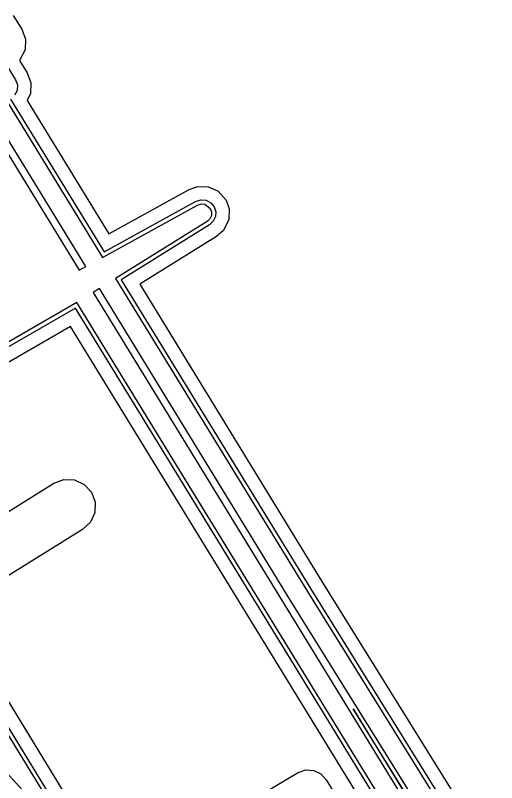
# Model space of a CAD drawing. Header units: metres. Extents: x 3158 to 3711, y 9867 to 11440.
# Drawn here: x 3665.4 to 3700.8, y 11351.9 to 11408.2 of the extents above; entities that cross this region are included whole.
import ezdxf

# ---------------------------------------------------------------- set-up
doc = ezdxf.new("R2010")
doc.units = ezdxf.units.M
doc.layers.add('AI_GREENING_EXCLUSIONS', color=1, linetype='Continuous')

msp = doc.modelspace()

# ---------------------------------------------------------------- linework, layer by layer
at = {"layer": 'AI_GREENING_EXCLUSIONS'}
for points in [[(3658.721, 11408.07), (3670.113, 11389.495), (3670.597, 11389.762), (3663.083, 11402.023)], [(3665.262, 11408.218), (3665.893, 11407.198), (3666.166, 11406.467), (3666.139, 11405.687), (3665.728, 11404.896), (3666.283, 11403.999), (3666.556, 11403.268), (3666.529, 11402.488), (3666.288, 11401.961), (3672.284, 11392.176), (3678.175, 11395.422), (3678.812, 11395.643), (3679.592, 11395.618), (3680.304, 11395.297), (3680.892, 11394.635), (3681.113, 11393.998), (3681.088, 11393.218), (3680.702, 11392.421), (3680.198, 11391.973), (3674.561, 11388.46), (3687.932, 11366.639), (3700.756, 11345.978)], [(3664.419, 11405.111), (3665.432, 11403.473), (3665.569, 11403.108), (3665.555, 11402.718), (3665.393, 11402.363)], [(3664.641, 11402.16), (3671.824, 11390.438), (3678.802, 11394.283), (3679.063, 11394.366), (3679.335, 11394.342), (3679.734, 11394.04), (3679.831, 11393.785), (3679.822, 11393.512), (3679.709, 11393.263), (3679.51, 11393.076), (3672.778, 11388.881), (3686.826, 11365.956), (3699.651, 11345.292)], [(3665.053, 11402.062), (3671.93, 11390.839), (3678.657, 11394.546), (3679.029, 11394.664), (3679.418, 11394.631), (3679.764, 11394.451), (3680.016, 11394.153), (3680.134, 11393.781), (3680.114, 11393.444), (3679.953, 11393.088), (3679.669, 11392.821), (3673.189, 11388.784), (3687.081, 11366.114), (3699.906, 11345.451)], [(3698.462, 11344.554), (3685.633, 11365.223), (3671.59, 11388.141), (3671.122, 11387.85), (3697.853, 11344.213)], [(3696.658, 11343.483), (3669.926, 11387.121), (3652.562, 11377.088)], [(3696.403, 11343.326), (3669.824, 11386.715), (3652.976, 11376.981)], [(3695.55, 11342.804), (3669.48, 11385.362), (3654.357, 11376.624)], [(3662.004, 11369.967), (3668.247, 11373.841), (3668.977, 11374.115), (3669.757, 11374.089), (3670.468, 11373.766), (3671.001, 11373.196), (3671.275, 11372.466), (3671.249, 11371.686), (3670.926, 11370.975), (3670.356, 11370.442), (3663.649, 11366.28)], [(3654.895, 11363.411), (3667.479, 11349.606)], [(3654.895, 11363.411), (3667.479, 11349.606)], [(3660.048, 11363.243), (3673.96, 11340.478)], [(3660.431, 11363.191), (3674.13, 11340.775)], [(3661.59, 11363.213), (3674.791, 11341.611)], [(3698.207, 11344.396), (3690.211, 11357.278), (3698.109, 11344.37)], [(3664.485, 11339.695), (3686.196, 11352.589), (3686.748, 11352.784), (3687.332, 11352.752), (3687.86, 11352.499), (3688.251, 11352.063), (3688.746, 11351.229)]]:
    msp.add_lwpolyline(points, dxfattribs=at)

doc.saveas('drawing.dxf')
